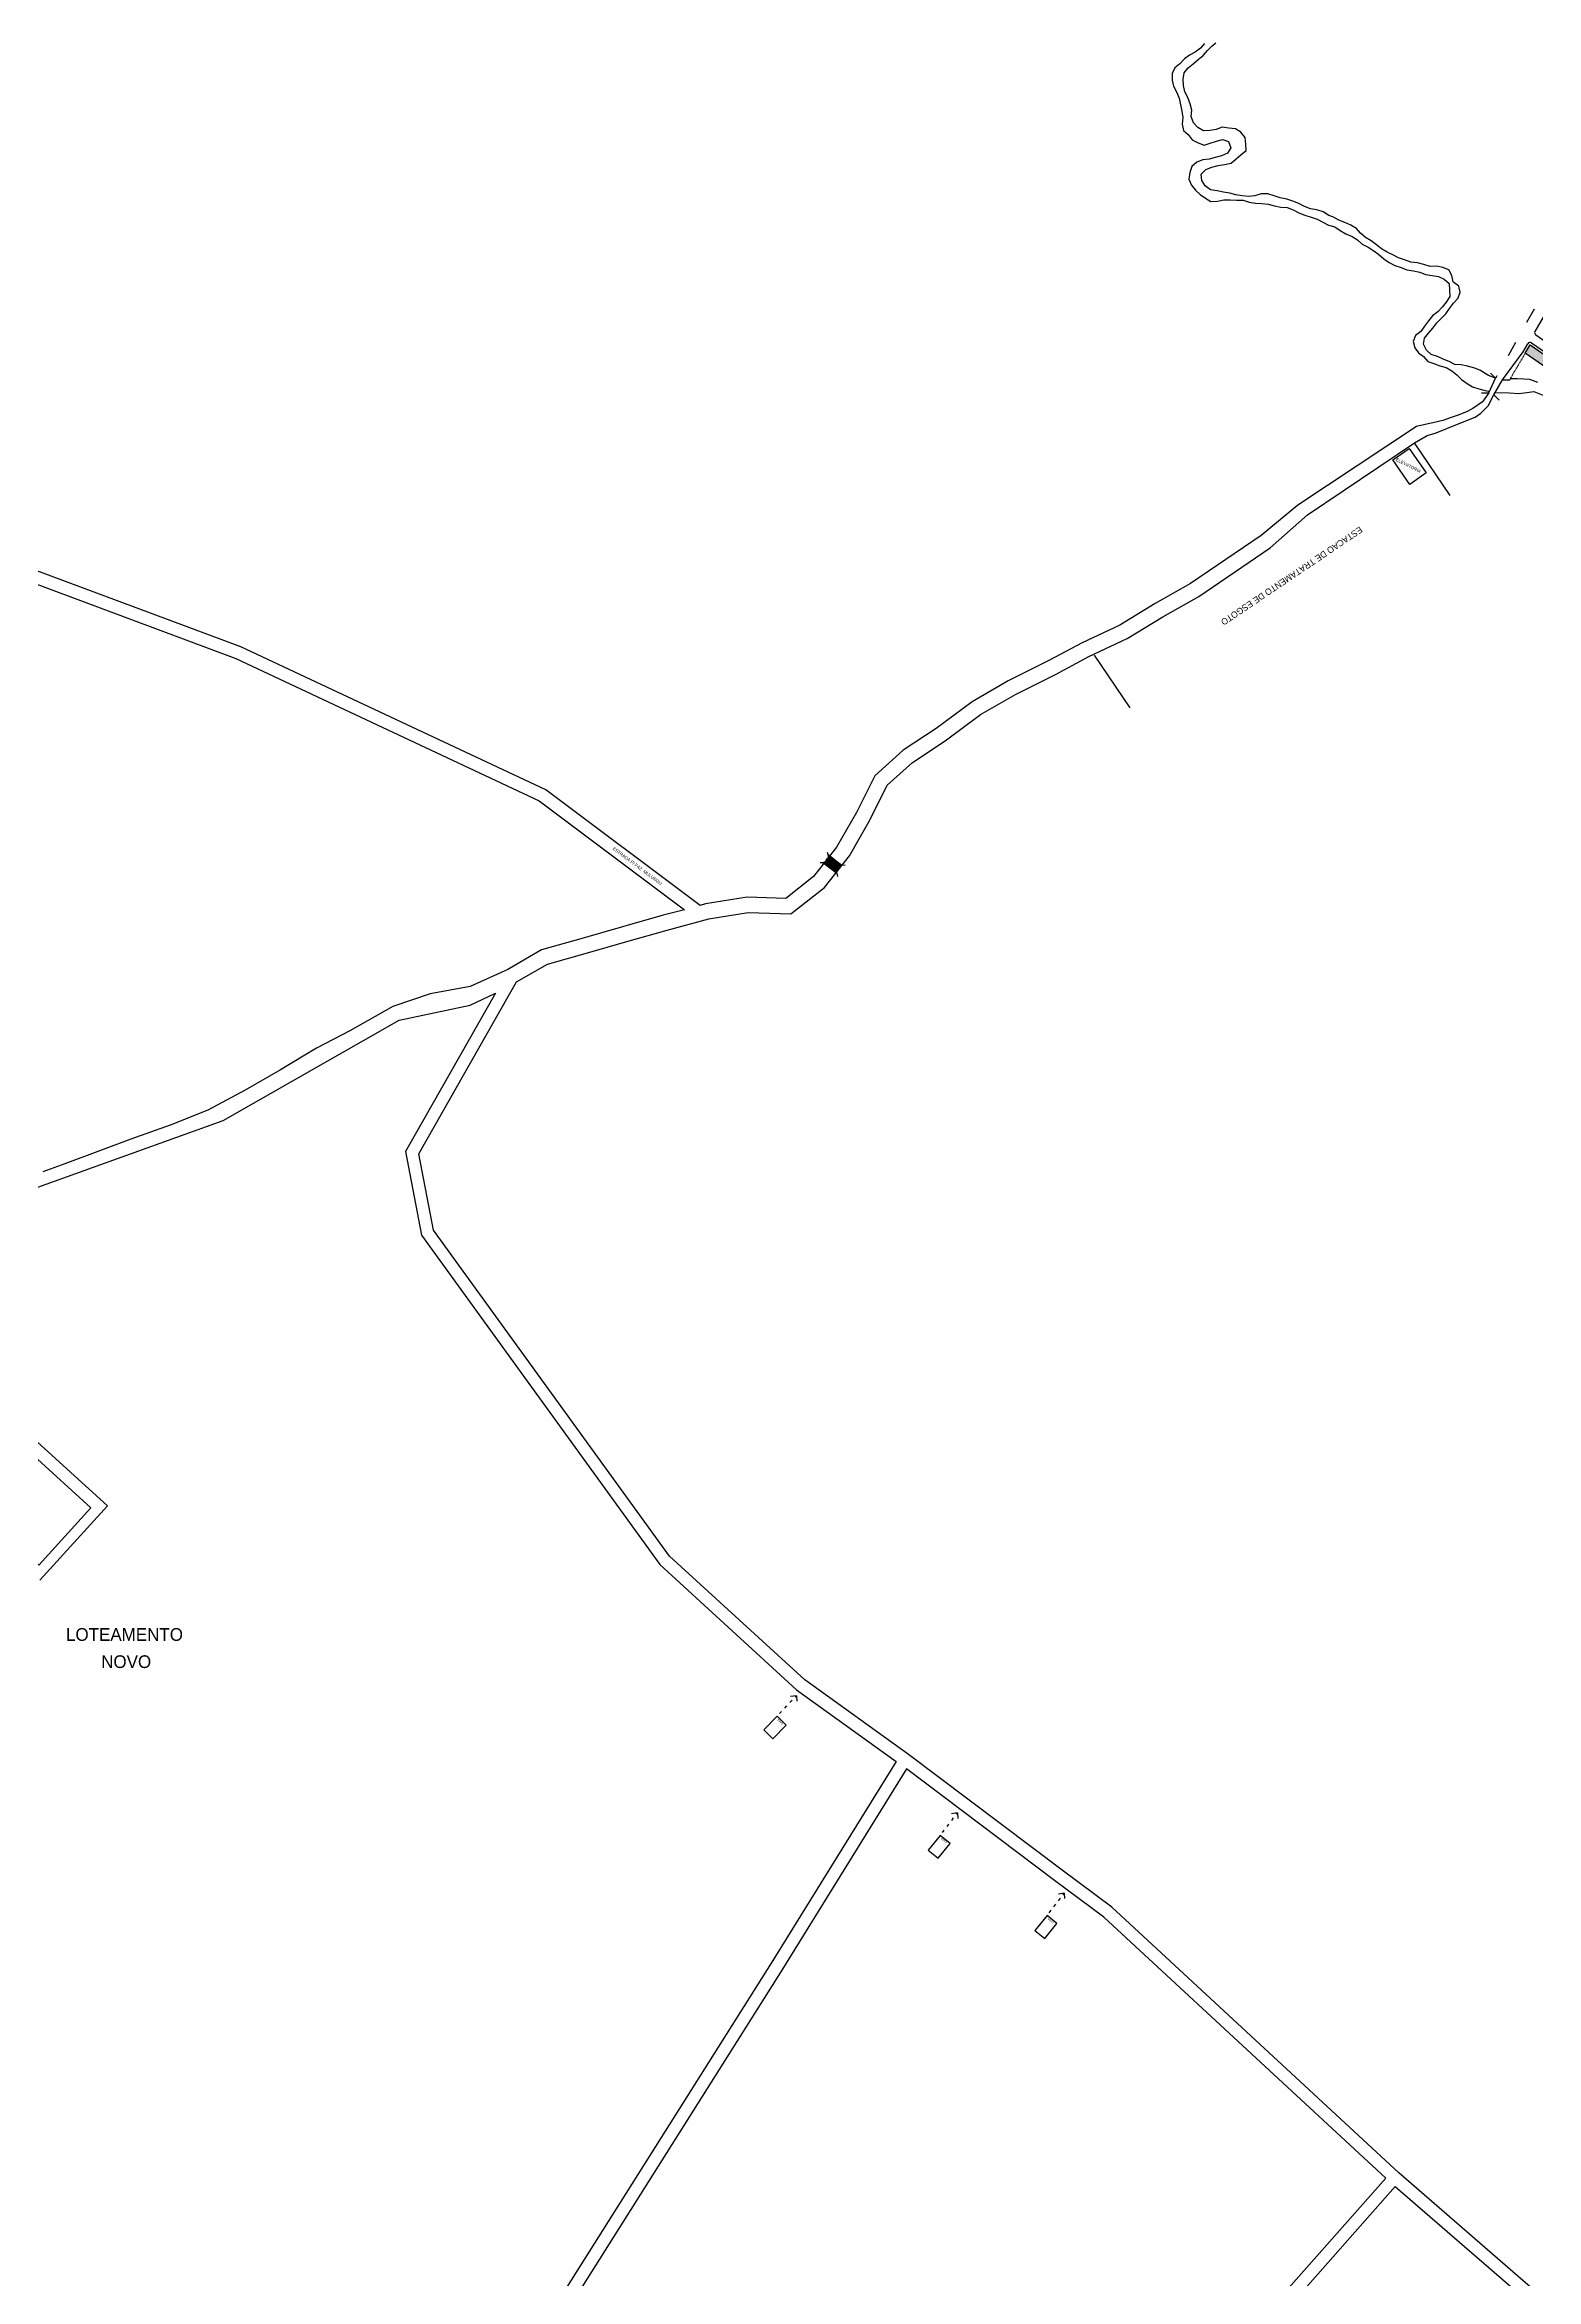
# Model space of a CAD drawing. Extents: x 714896 to 749292, y 8417558 to 8447149.
# Drawn here: x 736183 to 737359, y 8424592 to 8426351 of the extents above; entities that cross this region are included whole.
import ezdxf
from ezdxf.enums import TextEntityAlignment as Align

# ---------------------------------------------------------------- set-up
doc = ezdxf.new("R2010")
doc.units = 0
doc.header["$MEASUREMENT"] = 0
doc.linetypes.add('ACAD_ISO03W100', pattern=[30, 12, -18])
doc.linetypes.add('DASHDOT', pattern=[1, 0.5, -0.25, 0, -0.25])
for name, color, linetype in [('BUEIRO', 30, 'CONTINUOUS'), ('LAGOA', 130, 'CONTINUOUS'), ('LOTE', 7, 'CONTINUOUS'), ('MEIO_FIO', 24, 'CONTINUOUS'), ('NUM-PORTA', 7, 'CONTINUOUS'), ('QUADRA', 6, 'CONTINUOUS'), ('REFERENCIA', 7, 'CONTINUOUS'), ('TEXTO', 7, 'CONTINUOUS')]:
    doc.layers.add(name, color=color, linetype=linetype)

msp = doc.modelspace()

# ---------------------------------------------------------------- hatches: boundary and pattern name
at = {"layer": 'LAGOA'}
h = msp.add_hatch(dxfattribs=at)
h.set_pattern_fill('ANSI31', color=256, style=0)
h.set_pattern_definition([(45, (-30.17891, 25.5377), (-0.0883883476483, 0.0883883476483), [])])
h.paths.add_polyline_path([(736800.6, 8425713.5, -0.512394), (736796.6, 8425707.6), (736807.5, 8425699.1, -0.512394), (736811.5, 8425705)])
at = {"layer": 'REFERENCIA', "linetype": 'CONTINUOUS'}
h = msp.add_hatch(dxfattribs=at)
h.set_pattern_fill('GRASS', color=3, scale=3, angle=180, style=0)
h.set_pattern_definition([(270, (1e-07, -4e-07), (2.121320343, -2.121320343), [0.5625, -3.680140689]), (225, (1e-07, -4e-07), (2.1213203436, -2.1213203436), [0.5625, -2.4375]), (315, (1e-07, -4e-07), (2.1213203436, 2.1213203436), [0.5625, -2.4375])])
h.paths.add_polyline_path([(737353.7, 8426115), (737734.4, 8425851.6), (737731.4, 8425844.5), (737349.9, 8426108.4)])

# ---------------------------------------------------------------- linework, layer by layer
at = {"layer": 'BUEIRO'}
for points in [[(736794.4, 8425707.4), (736796.6, 8425707.6), (736807.5, 8425699.1), (736808.1, 8425696.4)], [(736814.2, 8425705.3), (736811.5, 8425705), (736800.6, 8425713.5), (736800.3, 8425715.3)]]:
    msp.add_lwpolyline(points, dxfattribs=at)
for centre, start, end in [((736796.5, 8425712), 271.1869, 19.7083), ((736811.6, 8425700.6), 91.1869, 199.7083)]:
    msp.add_arc(centre, 4.41, start, end, dxfattribs=at)
at = {"layer": 'LOTE', "linetype": 'DASHDOT'}
msp.add_line((737337.6, 8426087.6, -0.1), (737349.9, 8426108.4), dxfattribs=at)
at = {"layer": 'LOTE'}
for p, q in [((736760.4, 8425035.2), (736749.9, 8425024.5)), ((736767.6, 8425028.2), (736760.4, 8425035.2)), ((736749.9, 8425024.5), (736757, 8425017.5)), ((736757, 8425017.5), (736767.6, 8425028.2)), ((736888.9, 8424941.4), (736879.5, 8424929.8)), ((736879.5, 8424929.8), (736887.3, 8424923.5)), ((736887.3, 8424923.5), (736896.7, 8424935.1)), ((736896.7, 8424935.1), (736888.9, 8424941.4)), ((736973.1, 8424878.2), (736963.6, 8424866.5)), ((736980.8, 8424871.9), (736973.1, 8424878.2)), ((736963.6, 8424866.5), (736971.4, 8424860.2)), ((736971.4, 8424860.2), (736980.8, 8424871.9))]:
    msp.add_line(p, q, dxfattribs=at)
at = {"layer": 'LOTE', "linetype": 'ACAD_ISO03W100'}
msp.add_lwpolyline([(737582.5, 8426350), (737579.5, 8426348.2), (737444.5, 8426268.8), (737432.6, 8426254.7), (737404.6, 8426218.3), (737390.9, 8426199.7), (737371.4, 8426169.3), (737326.5, 8426088.8)], dxfattribs=at)
at = {"layer": 'LOTE'}
for points in [[(737290.8, 8425996.4), (737262.6, 8426037.8)], [(737038.7, 8425829.3), (737010.5, 8425870.7)]]:
    msp.add_lwpolyline(points, dxfattribs=at)
at = {"layer": 'LOTE', "ltscale": 2}
msp.add_lwpolyline([(737258.3, 8426033.5), (737271.8, 8426014.2), (737259, 8426005.2), (737245.5, 8426024.5), (737258.3, 8426033.5)], close=True, dxfattribs=at)
at = {"layer": 'LOTE', "color": 7, "linetype": 'ACAD_ISO03W100', "ltscale": 0.2}
for points in [[(736762.4, 8425037.3), (736775.7, 8425051.4)], [(736890.7, 8424943.7), (736902.5, 8424959.1)], [(736974.8, 8424880.5), (736986.7, 8424895.8)]]:
    msp.add_lwpolyline(points, dxfattribs=at)
at = {"layer": 'LOTE', "color": 7}
for points in [[(736775.7, 8425051.4), (736771.1, 8425050.8)], [(736775.7, 8425051.4), (736775.9, 8425047.2)], [(736902.5, 8424959.1), (736897.9, 8424958.3)], [(736902.5, 8424959.1), (736902.9, 8424954.8)], [(736986.7, 8424895.8), (736982.1, 8424895.1)], [(736986.7, 8424895.8), (736987, 8424891.6)]]:
    msp.add_lwpolyline(points, dxfattribs=at)
at = {"layer": 'MEIO_FIO', "color": 24, "linetype": 'CONTINUOUS'}
for p, q in [((737331.9, 8426087.6, -0.1), (737348.3, 8426109.6)), ((737348.3, 8426109.6), (737351.9, 8426116)), ((737354.8, 8426116.6), (737751.7, 8425842.1))]:
    msp.add_line(p, q, dxfattribs=at)
msp.add_lwpolyline([(737460, 8426172.7), (737417.8, 8426210.8, 0.435642), (737414.9, 8426210.5), (737384, 8426170.9), (737378.7, 8426162.1), (737357.5, 8426125.5, 0.390928), (737358.1, 8426122.9), (737393.4, 8426098.4, 0.376986), (737396, 8426098.7), (737460.2, 8426169.9, 0.414214)], format="xyb", close=True, dxfattribs=at)
msp.add_arc((737353.7, 8426115), 2, 55.3288, 149.9212, dxfattribs=at)
at = {"layer": 'QUADRA', "color": 6, "linetype": 'CONTINUOUS'}
for points in [[(737321.1, 8426077.2), (737316.2, 8426070.1), (737308.5, 8426064.9), (737304.1, 8426062.7), (737296.9, 8426059.6), (737291.6, 8426057.9), (737285, 8426055.6), (737277, 8426053.6), (737271, 8426052.3), (737265.3, 8426051.1), (737264.1, 8426050.7), (737170.7, 8425988.8), (737141.8, 8425964.9), (737086.2, 8425927.2), (737058.3, 8425911.3), (737030.6, 8425894.4), (737000.7, 8425880.5), (736974.6, 8425866.4), (736942.6, 8425850.4), (736914.1, 8425834.1), (736885.9, 8425813), (736859.7, 8425795.9), (736837.5, 8425775.8), (736823.1, 8425746.9), (736807.4, 8425719.5), (736789.1, 8425696.4), (736767.4, 8425679.2), (736737, 8425680.1), (736704.1, 8425675), (736699.8, 8425673.7), (736578.2, 8425764.6), (736337.9, 8425877.2), (736173, 8425938.8)], [(737378, 8424565), (737250.3, 8424675.7), (737024.2, 8424884.9), (736985, 8424914), (736864, 8425005), (736782.2, 8425063.9), (736675.8, 8425161.3), (736489.7, 8425418), (736478.3, 8425478.1), (736555.3, 8425613.4), (736579.7, 8425627.5), (736611, 8425636.3), (736642, 8425645.3), (736674, 8425654.3), (736706.6, 8425663.2), (736737.8, 8425668.1), (736771.4, 8425667), (736797.7, 8425687.8), (736817.4, 8425712.7), (736833.7, 8425741.3), (736847.3, 8425768.4), (736867.1, 8425786.3), (736892.8, 8425803.2), (736920.7, 8425824.1), (736948.2, 8425839.8), (736980.2, 8425855.8), (737006.1, 8425869.7), (737036.2, 8425883.8), (737064.4, 8425900.9), (737092.6, 8425917), (737149, 8425955.3), (737178.4, 8425981.2), (737178.4, 8425981.2), (737262.6, 8426037.8), (737272.5, 8426043.7), (737279.7, 8426045.9), (737296.6, 8426052.6), (737310.5, 8426058.2), (737314.9, 8426061.3), (737320.6, 8426067), (737325.2, 8426075.6)], [(736168, 8425930), (736334, 8425868), (736573, 8425756), (736687.6, 8425670.3), (736670.8, 8425665.9), (736638.7, 8425656.9), (736607.7, 8425647.9), (736575, 8425638.7), (736548.3, 8425623.3), (736518.6, 8425609.9), (736487.1, 8425604), (736457.7, 8425594.1), (736423.8, 8425574.8), (736397.7, 8425561.4), (736369.3, 8425544.3), (736341.5, 8425528.3), (736311.9, 8425512.5), (736282.3, 8425500.7), (736251.3, 8425489.7), (736199.4, 8425470.2), (736182, 8425464)], [(736178.2, 8425451.7), (736324.1, 8425504.4), (736462.8, 8425583.3), (736518.6, 8425595.2), (736538.7, 8425604.5), (736467.7, 8425479.9), (736480.3, 8425414), (736668.2, 8425154.7), (736775.8, 8425056.1), (736854.3, 8424999.7), (736755.8, 8424840.7), (736483.8, 8424409.7), (736455.8, 8424366.7), (736372.9, 8424234.8), (736291, 8424124)], [(736179.6, 8425142.4), (736233, 8425201), (736084, 8425336)], [(736707.3, 8424066.4), (736805.3, 8424174.3), (737024.2, 8424425.3), (737151.2, 8424571.3), (737240, 8424671.6), (737017.8, 8424877.1), (736979, 8424906), (736862.4, 8424993.7), (736764.2, 8424835.3), (736492.2, 8424404.3), (736464.2, 8424361.3), (736381.1, 8424229.2), (736299, 8424118)], [(736714.7, 8424059.6), (736812.7, 8424167.7), (737031.8, 8424418.7), (737158.8, 8424564.7), (737247.5, 8424665), (737372, 8424557), (737435.8, 8424514.5), (737560.5, 8424472.9), (737572.7, 8424468.8), (737593.5, 8424461.9), (737639.8, 8424505.7), (737657.7, 8424531.1), (737809.7, 8424538), (737914.1, 8424520.9), (737955.8, 8424530.1)]]:
    msp.add_lwpolyline(points, dxfattribs=at)
msp.add_lwpolyline([(736178.8, 8425154.2), (736219.9, 8425199.2), (736159.9, 8425254), (736118.6, 8425209.5), (736178.8, 8425154.2)], close=True, dxfattribs=at)
at = {"layer": 'REFERENCIA', "linetype": 'CONTINUOUS'}
msp.add_lwpolyline([(737353.7, 8426115), (737734.4, 8425851.6), (737731.4, 8425844.5), (737349.9, 8426108.4), (737353.7, 8426115)], dxfattribs=at)
at = {"layer": 'REFERENCIA', "color": 1}
for points, elevation in [([(737315.4, 8426077.2), (737321.1, 8426077.2), (737326.5, 8426088.8), (737322.5, 8426092.8)], 503.9), ([(737329.2, 8426071.6), (737325.2, 8426075.6), (737331.9, 8426087.6), (737337.6, 8426087.6)], -0.1)]:
    msp.add_lwpolyline(points, dxfattribs=dict(at, elevation=elevation))
at = {"layer": 'REFERENCIA', "color": 120, "linetype": 'CONTINUOUS', "elevation": -0.1}
for points in [[(737338, 8426088.5), (737343.8, 8426088.5), (737348.7, 8426088.3), (737353.3, 8426088.1), (737359.5, 8426085.8)], [(737326.2, 8426077.5), (737337.1, 8426077.4), (737344.8, 8426076.7), (737351.2, 8426077.6), (737356.7, 8426078.3), (737364.4, 8426075.3)]]:
    msp.add_lwpolyline(points, dxfattribs=at)
at = {"layer": 'REFERENCIA', "color": 120, "linetype": 'CONTINUOUS'}
for points in [[(737097.3, 8426352.4, 499.9), (737093.9, 8426348.7, 499.9), (737089.9, 8426345.6, 499.9), (737085.3, 8426343.3, 499.9), (737081.3, 8426340.2, 499.9), (737077.7, 8426336.4, 499.9), (737073.9, 8426333.1, 499.9), (737071.6, 8426328.7, 499.5), (737071.7, 8426323.6, 499.4), (737072.8, 8426318.7, 499.4), (737075.2, 8426314.2, 499.4), (737077.3, 8426309.2, 499.4), (737078.2, 8426304.2, 499.4), (737079.3, 8426299.1, 499.4), (737080.1, 8426294, 499.4), (737079.7, 8426288.9, 499.5), (737080.6, 8426283.9, 499.8), (737084.4, 8426280.6, 499.9), (737087.4, 8426276.5, 499.8), (737092.1, 8426274.2, 499.8), (737096.8, 8426272.2, 499.8), (737101.7, 8426273.8, 499.8), (737106.5, 8426275.5, 499.8), (737111.3, 8426276.8, 499.8), (737116.2, 8426275.1, 499.8), (737117.8, 8426270.3, 499.8), (737115.2, 8426265.9, 499.8), (737110.6, 8426264, 499.8), (737105.7, 8426262.7, 499.6), (737100.8, 8426261.2, 499.5), (737095.8, 8426260.8, 499.3), (737091.2, 8426258.8, 499.2), (737087.2, 8426255.5, 499.2), (737085.5, 8426250.7, 499.2), (737084.8, 8426245.5, 499.2), (737086.9, 8426240.9, 499.2), (737090.1, 8426236.9, 499.2), (737093.7, 8426233.4, 499.2), (737097.9, 8426230.7, 499.4), (737102.2, 8426227.9, 499.4), (737107.4, 8426228.2, 499.4), (737112.3, 8426229.3, 499.4), (737117.4, 8426229.3, 499.4), (737122.4, 8426229.1, 499.4), (737127.6, 8426228.9, 499.5), (737132.3, 8426227.3, 500), (737137.4, 8426226.6, 500.2), (737142.4, 8426226.5, 500.2), (737147.4, 8426225.9, 500.2), (737152.3, 8426224.5, 500.2), (737157.2, 8426223.5, 500.2), (737162.2, 8426223.3, 500.2), (737166.9, 8426221.5, 500.2), (737171.5, 8426219.1, 500.2), (737176.3, 8426217.1, 500.2), (737181.1, 8426215.5, 500.2), (737185.9, 8426214, 500.2), (737190.5, 8426211.8, 500.2), (737194.9, 8426209.3, 500.2), (737199.8, 8426207.9, 500.2), (737204, 8426205.1, 500.2), (737208.5, 8426202.4, 500.2), (737213.4, 8426200.5, 500.2), (737217.6, 8426197.7, 500.2), (737221.5, 8426194.3, 500.2), (737226.2, 8426192.1, 500.2), (737230.5, 8426189.1, 500.2), (737234.6, 8426186.2, 500.2), (737238.5, 8426182.9, 500.2), (737242.6, 8426180, 500.2), (737247.2, 8426177.6, 500.2), (737252, 8426176.1, 500.2), (737256.6, 8426174.2, 500.2), (737261.8, 8426173.4, 500.2), (737266.7, 8426172.3, 500.1), (737271.4, 8426170.6, 500.1), (737276.4, 8426169.6, 500.1), (737281.4, 8426168.8, 500.1), (737286.1, 8426166.9, 500.1), (737289.8, 8426163.5, 500), (737290.2, 8426158.3, 499.9), (737290.4, 8426153.1, 499.9), (737287.6, 8426148.8, 500), (737284.5, 8426144.8, 500), (737280.9, 8426141.2, 499.9), (737276.9, 8426137.9, 499.9), (737273.6, 8426133.9, 499.8), (737270.6, 8426129.8, 499.8), (737267.5, 8426125.6, 499.8), (737263.5, 8426122.4, 499.8), (737261.6, 8426117.7, 499.8), (737262.8, 8426112.8, 499.8), (737265.8, 8426108.8, 499.8), (737269.8, 8426105.8, 499.8), (737273.1, 8426102, 499.8), (737277.9, 8426100.5, 499.8), (737282.6, 8426098.6, 499.8), (737287.5, 8426097.3, 499.8), (737291.9, 8426094.5, 499.8), (737296, 8426091.6, 499.8), (737299.7, 8426087.9, 499.9), (737304, 8426084.7, 500.3), (737308.3, 8426082.1, 500.9), (737313.4, 8426080.5, 500.8), (737318.2, 8426079.2, 500.7), (737320.7, 8426078.5, 500.7), (737321.2, 8426078.5, 500.7)], [(737195, 8426216.9, 500.1), (737190.7, 8426219.9, 500.1), (737185.7, 8426221.4, 500.1), (737180.7, 8426222.3, 500.1), (737175.9, 8426223.9, 500.1), (737171.5, 8426226.3, 500.1), (737166.8, 8426228.1, 500.1), (737162, 8426229.9, 500.1), (737156.9, 8426230.8, 500.1), (737152, 8426232.4, 500.1), (737147, 8426233.9, 500.1), (737141.9, 8426234, 500.1), (737136.9, 8426232.3, 500.1), (737131.9, 8426231.9, 500.1), (737126.9, 8426232.4, 500.2), (737121.8, 8426233.2, 500.2), (737117, 8426234.4, 500.2), (737112.1, 8426235.4, 500.2), (737107.1, 8426236.4, 500.2), (737102, 8426237.2, 500.2), (737097.7, 8426240.2, 500.1), (737095, 8426244.6, 500.1), (737094.6, 8426249.5, 500.1), (737098.2, 8426253.2, 500.1), (737103, 8426255.1, 500.1), (737107.9, 8426256.4, 500.1), (737113, 8426257.2, 500.1), (737118.1, 8426258.1, 500.1), (737122, 8426261.5, 500.1), (737125.9, 8426264.8, 500.1), (737129.9, 8426268.1, 500.1), (737129.8, 8426273.2, 500.1), (737129.1, 8426278.3, 500.1), (737125.9, 8426282.5, 500.1), (737121.5, 8426285.3, 500.1), (737116.4, 8426285.7, 500.1), (737111.2, 8426286.5, 500.1), (737106.4, 8426284.6, 500.1), (737101.3, 8426283.8, 500.1), (737096.3, 8426283.6, 500.1), (737091.8, 8426286.2, 500.1), (737088.5, 8426290, 500.1), (737086.7, 8426294.8, 500), (737087.2, 8426299.9, 499.9), (737086, 8426304.9, 499.9), (737084, 8426309.8, 499.9), (737081.6, 8426314.2, 499.9), (737080.5, 8426319.2, 499.9), (737080.3, 8426324.3, 500), (737081.2, 8426329.3, 499.9), (737084.3, 8426333.3, 499.9), (737088.3, 8426336.4, 499.9), (737092.2, 8426339.8, 499.9), (737096.2, 8426343, 499.9), (737099.6, 8426346.8, 499.9), (737103.1, 8426350.5, 500), (737106.1, 8426352.8, 499.4)], [(737326.5, 8426088.8, 503.9), (737321, 8426091, 500.6), (737318.4, 8426092.6, 500.6), (737314.7, 8426095, 500.6), (737310.1, 8426096.6, 499.9), (737304.3, 8426098.3, 499.9), (737299.5, 8426099.3, 499.9), (737294.4, 8426099.5, 499.9), (737290, 8426101.9, 499.9), (737285.3, 8426103.8, 499.9), (737280.7, 8426105.9, 499.9), (737275.8, 8426107.4, 499.9), (737272, 8426111, 500.1), (737269.6, 8426115.5, 500), (737270.4, 8426120.4, 500.1), (737273.6, 8426124.4, 500.1), (737277, 8426128.2, 500.1), (737280.1, 8426132.3, 500.1), (737283.7, 8426135.9, 500.1), (737287.2, 8426139.5, 500.1), (737290.2, 8426143.8, 500.2), (737293.4, 8426147.8, 500.3), (737296.7, 8426151.6, 500.3), (737298.7, 8426156.3, 500.2), (737297.5, 8426161.2, 500.2), (737293.5, 8426164.2, 500.1), (737293.1, 8426164.8, 500.1), (737292, 8426169.7, 500.1), (737289.7, 8426174.2, 500.1), (737285, 8426175.9, 500.1), (737280, 8426177.1, 500.1), (737274.9, 8426176.9, 500.1), (737270, 8426178.3, 500.1), (737264.9, 8426179.6, 500.1), (737259.8, 8426180.1, 500.1), (737254.8, 8426182, 500.1), (737249.9, 8426183.5, 500.1), (737245.6, 8426186, 500.1), (737241, 8426188.1, 500.1), (737236.6, 8426190.8, 500.1), (737232.6, 8426193.8, 500.1), (737228.4, 8426196.9, 500.1), (737224.1, 8426199.6, 500.1), (737220.1, 8426202.9, 500.1), (737216.8, 8426206.7, 500.1), (737212.4, 8426209.3, 500.1), (737207.8, 8426211.5, 500.1), (737202.9, 8426213.3, 500.1), (737198.4, 8426215.8, 500.1), (737195, 8426216.9, 500.1)]]:
    msp.add_polyline3d(points, dxfattribs=at)

# ---------------------------------------------------------------- texts
at = {"layer": 'NUM-PORTA'}
for rotation, p in [(135.5373, (736763.5, 8425031.4)), (141.0836, (736892.3, 8424938)), (141.0836, (736976.5, 8424874.7))]:
    msp.add_text('CASA', height=1.5, rotation=rotation, dxfattribs=at).set_placement(p, align=Align.CENTER)
at = {"layer": 'TEXTO'}
for s, height, rotation, p in [('ELEVATORIA', 2.5, 333.1125, (737247.6, 8426023.9)), ('ESTACAO DE TRATAMENTO DE ESGOTO', 5, 214.0348, (737219.4, 8425972.3)), ('ESTRADA P/ FAZ. MULUNGU', 2.5, 323.2207, (736630.7, 8425717.8)), ('BUEIRO', 2.5, 319.9799, (736798.2, 8425709.7))]:
    msp.add_text(s, height=height, rotation=rotation, dxfattribs=at).set_placement(p)
at = {"layer": 'TEXTO', "color": 0}
for s, p in [('LOTEAMENTO', (736200.3, 8425094.6)), ('NOVO', (736228, 8425073.2))]:
    msp.add_text(s, height=10, dxfattribs=at).set_placement(p)

doc.saveas('drawing.dxf')
